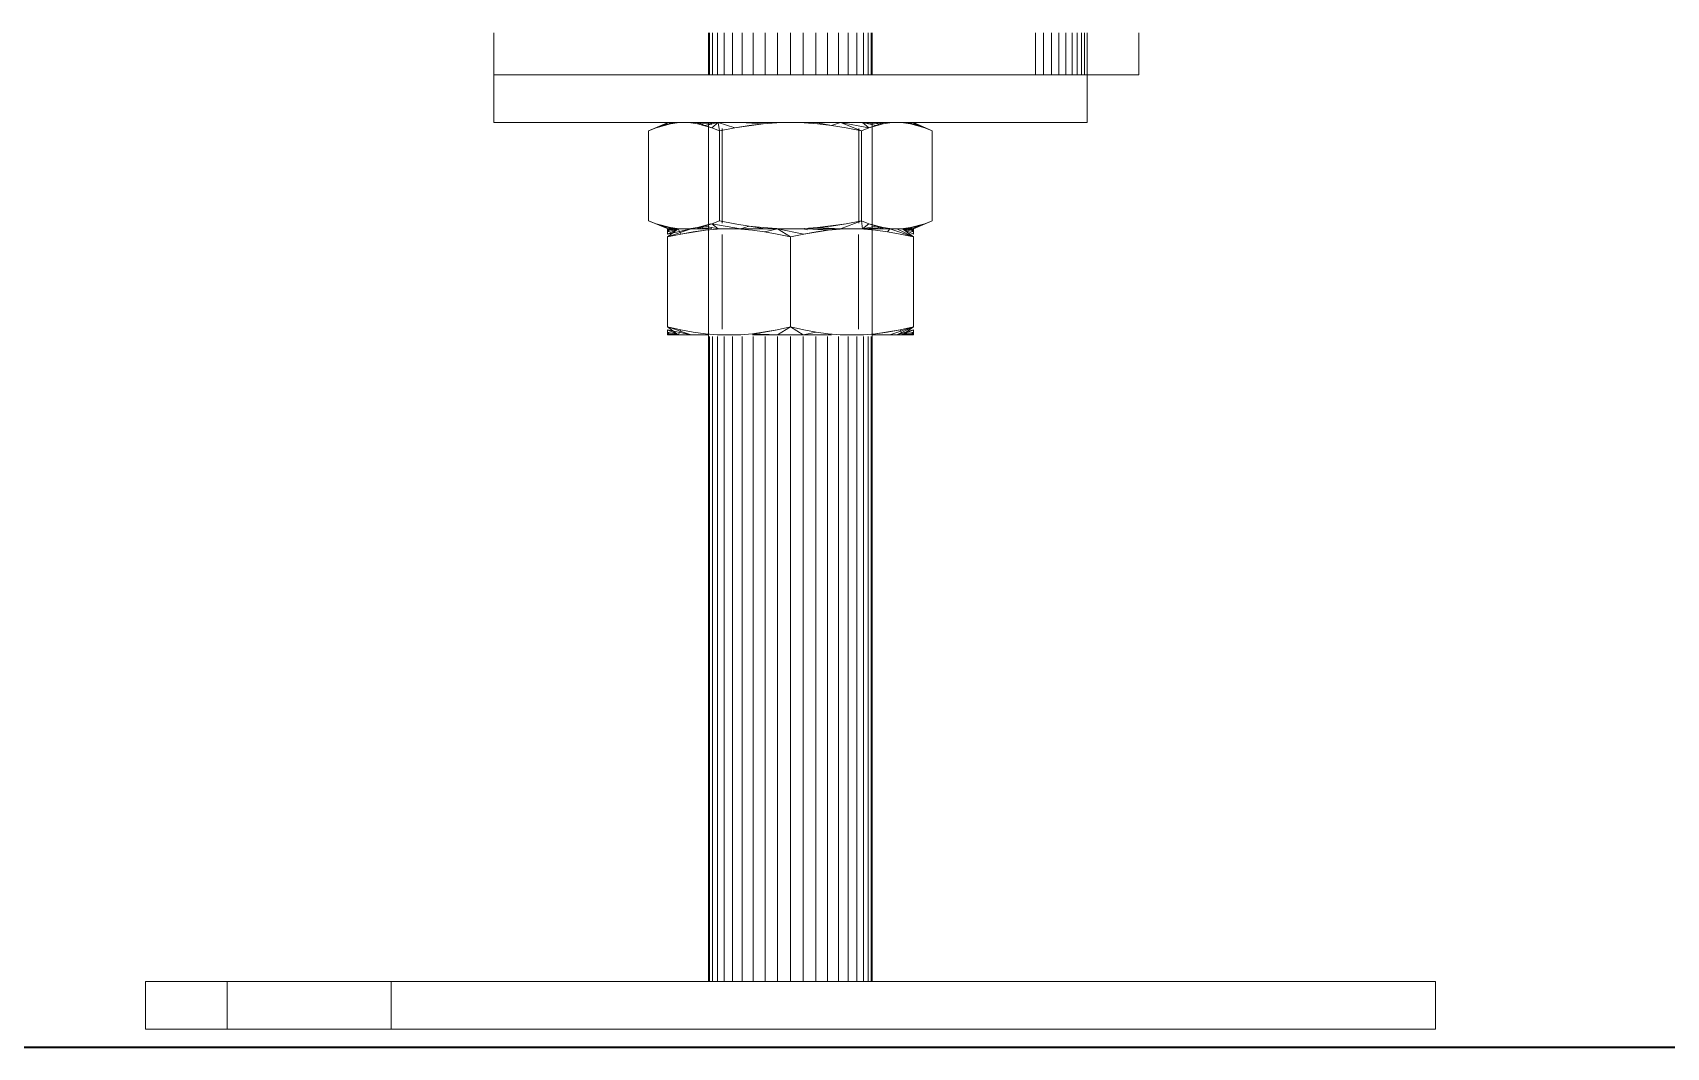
# Model space of a CAD drawing. Header units: centimetres. Extents: x 710 to 12582, y -437 to 1921.
# Drawn here: x 5744.71 to 5757.38, y 94 to 101.87 of the extents above; entities that cross this region are included whole.
import ezdxf

# ---------------------------------------------------------------- set-up
doc = ezdxf.new("R2010")
doc.units = ezdxf.units.CM
doc.layers.add('A-FLOR', color=7, linetype='Continuous', lineweight=9)
doc.layers.add('M-EQPM', color=7, linetype='Continuous', lineweight=9)

# ---------------------------------------------------------------- blocks, each defined once
blk = doc.blocks.new('PQ_RVR_EST-01_ZZ_ZZ_MO_T_A_rvt-1-Sección 4')
at = {"layer": 'A-FLOR', "lineweight": 35}
blk.add_line((6815.081, 94), (3797.22, 94), dxfattribs=at)
blk = doc.blocks.new('EQ-07-007 - EQ-07-007_dwg_Agrupar_744-1591877-Sección 4')
at = {"layer": 'M-EQPM', "color": 253, "true_color": 0x999999}
for p, q in [((5748.288, 101.868), (5748.288, 101.541)), ((5748.288, 101.541), (5748.288, 101.868)), ((5748.288, 101.868), (5748.288, 101.541)), ((5752.488, 101.868), (5752.488, 101.541)), ((5752.488, 101.868), (5752.488, 101.541)), ((5752.488, 101.868), (5752.488, 101.541)), ((5752.551, 101.868), (5752.551, 101.541)), ((5752.551, 101.541), (5752.551, 101.868)), ((5752.551, 101.541), (5752.551, 101.868)), ((5752.612, 101.868), (5752.612, 101.541)), ((5752.612, 101.541), (5752.612, 101.868)), ((5752.612, 101.868), (5752.612, 101.541)), ((5752.67, 101.868), (5752.67, 101.541)), ((5752.67, 101.868), (5752.67, 101.541)), ((5752.67, 101.541), (5752.67, 101.868)), ((5752.723, 101.868), (5752.723, 101.541)), ((5752.723, 101.541), (5752.723, 101.868)), ((5752.723, 101.868), (5752.723, 101.541)), ((5752.771, 101.868), (5752.771, 101.541)), ((5752.771, 101.541), (5752.771, 101.868)), ((5752.771, 101.868), (5752.771, 101.541)), ((5752.812, 101.868), (5752.812, 101.541)), ((5752.812, 101.541), (5752.812, 101.868)), ((5752.812, 101.868), (5752.812, 101.541)), ((5752.845, 101.868), (5752.845, 101.541)), ((5752.845, 101.541), (5752.845, 101.868)), ((5752.845, 101.868), (5752.845, 101.541)), ((5752.869, 101.868), (5752.869, 101.541)), ((5752.869, 101.868), (5752.869, 101.541)), ((5752.869, 101.868), (5752.869, 101.541)), ((5752.888, 101.868), (5752.888, 101.541)), ((5752.888, 101.868), (5752.888, 101.541)), ((5753.288, 101.868), (5753.288, 101.541)), ((5753.288, 101.868), (5753.288, 101.541)), ((5752.888, 101.541), (5748.288, 101.541)), ((5748.288, 101.541), (5748.288, 101.171)), ((5752.888, 101.541), (5748.288, 101.541)), ((5753.288, 101.541), (5752.888, 101.541)), ((5752.888, 101.541), (5752.888, 101.171)), ((5753.288, 101.541), (5752.888, 101.541)), ((5752.888, 101.171), (5752.888, 101.541)), ((5752.888, 101.171), (5748.288, 101.171))]:
    blk.add_line(p, q, dxfattribs=at)
at = {"layer": 'M-EQPM', "color": 253, "true_color": 0x999999, "flags": 128}
for points in [[(5753.288, 101.868), (5753.288, 101.541), (5752.888, 101.541), (5752.888, 101.868)], [(5748.288, 101.171), (5752.888, 101.171), (5748.288, 101.171), (5748.288, 101.541)], [(5748.288, 101.171), (5748.288, 101.541), (5752.888, 101.541), (5752.888, 101.171)]]:
    blk.add_lwpolyline(points, dxfattribs=at)
blk = doc.blocks.new('EQ-07-007 - EQ-07-007_dwg_Agrupar_751-1591879-Sección 4')
at = {"layer": 'M-EQPM', "color": 136, "true_color": 0x007f7f}
for p, q in [((5749.818, 100.347), (5749.636, 100.284)), ((5749.718, 100.347), (5749.636, 100.284)), ((5749.656, 100.347), (5749.636, 100.347)), ((5749.636, 100.347), (5749.656, 100.347)), ((5749.636, 100.347), (5749.636, 100.345)), ((5749.636, 100.347), (5749.636, 100.345)), ((5749.718, 100.347), (5749.636, 100.284)), ((5749.818, 100.347), (5749.636, 100.284)), ((5749.636, 100.284), (5749.818, 100.347)), ((5749.636, 100.284), (5749.818, 100.347)), ((5749.636, 100.337), (5749.636, 100.345)), ((5749.636, 100.337), (5749.636, 100.345)), ((5749.636, 100.307), (5749.636, 100.337)), ((5749.636, 100.325), (5749.636, 100.337)), ((5749.636, 100.307), (5749.636, 100.325)), ((5749.718, 100.347), (5749.656, 100.347)), ((5749.656, 100.347), (5749.718, 100.347)), ((5749.818, 100.347), (5749.718, 100.347)), ((5749.718, 100.347), (5749.818, 100.347)), ((5749.718, 100.347), (5749.818, 100.347)), ((5749.951, 100.347), (5749.818, 100.347)), ((5749.951, 100.347), (5749.818, 100.347)), ((5751.225, 100.347), (5751.359, 100.347)), ((5751.359, 100.347), (5751.225, 100.347)), ((5751.359, 100.347), (5751.541, 100.284)), ((5751.413, 100.347), (5751.359, 100.347)), ((5751.359, 100.347), (5751.458, 100.347)), ((5751.458, 100.347), (5751.413, 100.347)), ((5751.413, 100.347), (5751.541, 100.284)), ((5751.413, 100.347), (5751.541, 100.284)), ((5751.458, 100.347), (5751.52, 100.347)), ((5751.458, 100.347), (5751.541, 100.284)), ((5751.52, 100.347), (5751.458, 100.347)), ((5751.458, 100.347), (5751.541, 100.284)), ((5751.52, 100.347), (5751.541, 100.347)), ((5751.541, 100.347), (5751.52, 100.347)), ((5751.541, 100.347), (5751.541, 100.345)), ((5751.541, 100.347), (5751.541, 100.345)), ((5751.541, 100.337), (5751.541, 100.345)), ((5751.541, 100.337), (5751.541, 100.345)), ((5751.541, 100.307), (5751.541, 100.337)), ((5751.541, 100.325), (5751.541, 100.337)), ((5751.541, 100.307), (5751.541, 100.325)), ((5749.818, 99.524), (5749.636, 99.587)), ((5749.718, 99.524), (5749.636, 99.587)), ((5749.718, 99.524), (5749.636, 99.564)), ((5749.636, 99.564), (5749.636, 99.534)), ((5749.636, 99.546), (5749.636, 99.564)), ((5749.818, 99.524), (5749.636, 99.564)), ((5749.636, 99.534), (5749.636, 99.546)), ((5749.718, 99.524), (5749.738, 99.564)), ((5751.359, 99.524), (5751.541, 99.587)), ((5751.413, 99.524), (5751.541, 99.587)), ((5751.413, 99.524), (5751.541, 99.587)), ((5751.413, 99.524), (5751.541, 99.564)), ((5751.458, 99.524), (5751.438, 99.564)), ((5751.458, 99.524), (5751.541, 99.587)), ((5751.541, 99.564), (5751.541, 99.534)), ((5751.541, 99.546), (5751.541, 99.564)), ((5751.541, 99.546), (5751.541, 99.564)), ((5751.541, 99.534), (5751.541, 99.546)), ((5749.636, 99.526), (5749.636, 99.534)), ((5749.636, 99.526), (5749.636, 99.534)), ((5749.636, 99.524), (5749.636, 99.526)), ((5749.636, 99.524), (5749.636, 99.526)), ((5749.656, 99.524), (5749.636, 99.524)), ((5749.636, 99.524), (5749.656, 99.524)), ((5749.718, 99.524), (5749.656, 99.524)), ((5749.656, 99.524), (5749.718, 99.524)), ((5749.818, 99.524), (5749.718, 99.524)), ((5749.718, 99.524), (5749.818, 99.524)), ((5749.951, 99.524), (5749.818, 99.524)), ((5749.818, 99.524), (5749.951, 99.524)), ((5751.225, 99.524), (5751.359, 99.524)), ((5751.359, 99.524), (5751.225, 99.524)), ((5751.359, 99.524), (5751.458, 99.524)), ((5751.413, 99.524), (5751.359, 99.524)), ((5751.458, 99.524), (5751.413, 99.524)), ((5751.458, 99.524), (5751.52, 99.524)), ((5751.52, 99.524), (5751.458, 99.524)), ((5751.52, 99.524), (5751.541, 99.524)), ((5751.541, 99.524), (5751.52, 99.524)), ((5751.541, 99.526), (5751.541, 99.534)), ((5751.541, 99.526), (5751.541, 99.534)), ((5751.541, 99.524), (5751.541, 99.526)), ((5751.541, 99.524), (5751.541, 99.526))]:
    blk.add_line(p, q, dxfattribs=at)
at = {"layer": 'M-EQPM', "color": 136, "true_color": 0x007f7f, "flags": 128}
for points in [[(5749.636, 100.337), (5749.636, 100.345), (5749.656, 100.347)], [(5749.636, 100.325), (5749.636, 100.337), (5749.718, 100.347), (5749.636, 100.325), (5749.636, 100.307), (5749.718, 100.347), (5749.636, 100.284)], [(5749.951, 100.347), (5749.818, 100.347), (5749.718, 100.347), (5749.656, 100.347), (5749.636, 100.347), (5749.656, 100.347), (5749.718, 100.347), (5749.818, 100.347), (5749.951, 100.347)], [(5749.818, 100.347), (5749.718, 100.347), (5749.636, 100.307)], [(5749.636, 100.284), (5749.718, 100.347), (5749.636, 100.325), (5749.656, 100.347), (5749.636, 100.337), (5749.636, 100.325), (5749.636, 100.307)], [(5749.636, 100.345), (5749.636, 100.337), (5749.656, 100.347), (5749.636, 100.345), (5749.636, 100.347), (5749.636, 100.345)], [(5751.225, 100.347), (5751.359, 100.347), (5751.458, 100.347), (5751.52, 100.347), (5751.541, 100.347), (5751.52, 100.347), (5751.458, 100.347), (5751.413, 100.347), (5751.359, 100.347), (5751.225, 100.347)], [(5751.541, 100.325), (5751.541, 100.337), (5751.458, 100.347), (5751.541, 100.325), (5751.541, 100.307), (5751.458, 100.347), (5751.541, 100.284), (5751.359, 100.347), (5751.458, 100.347)], [(5751.541, 100.337), (5751.541, 100.345), (5751.52, 100.347)], [(5751.541, 100.345), (5751.541, 100.337), (5751.52, 100.347), (5751.541, 100.345), (5751.541, 100.347), (5751.541, 100.345)], [(5749.636, 99.587), (5749.718, 99.524), (5749.738, 99.564)], [(5749.636, 99.546), (5749.636, 99.534), (5749.718, 99.524), (5749.636, 99.546), (5749.636, 99.564), (5749.818, 99.524), (5749.636, 99.587)], [(5749.636, 99.564), (5749.718, 99.524), (5749.636, 99.546), (5749.656, 99.524)], [(5749.636, 99.534), (5749.636, 99.526), (5749.656, 99.524), (5749.636, 99.534), (5749.636, 99.546), (5749.636, 99.564)], [(5749.818, 99.524), (5749.718, 99.524), (5749.738, 99.564)], [(5751.438, 99.564), (5751.458, 99.524), (5751.359, 99.524), (5751.225, 99.524)], [(5751.413, 99.524), (5751.541, 99.587), (5751.359, 99.524)], [(5751.541, 99.564), (5751.413, 99.524), (5751.359, 99.524)], [(5751.438, 99.564), (5751.458, 99.524), (5751.541, 99.587)], [(5751.458, 99.524), (5751.541, 99.564), (5751.541, 99.546), (5751.458, 99.524), (5751.541, 99.534), (5751.541, 99.546)], [(5751.541, 99.564), (5751.458, 99.524), (5751.541, 99.546), (5751.52, 99.524), (5751.541, 99.534), (5751.541, 99.546)], [(5749.636, 99.526), (5749.636, 99.534), (5749.656, 99.524), (5749.636, 99.526), (5749.636, 99.524), (5749.636, 99.526)], [(5749.951, 99.524), (5749.818, 99.524), (5749.718, 99.524), (5749.656, 99.524), (5749.636, 99.524), (5749.656, 99.524), (5749.718, 99.524), (5749.818, 99.524), (5749.951, 99.524)], [(5751.225, 99.524), (5751.359, 99.524), (5751.413, 99.524), (5751.458, 99.524), (5751.52, 99.524), (5751.541, 99.524), (5751.52, 99.524), (5751.458, 99.524), (5751.359, 99.524)], [(5751.541, 99.534), (5751.541, 99.526), (5751.52, 99.524)], [(5751.541, 99.526), (5751.541, 99.534), (5751.52, 99.524), (5751.541, 99.526), (5751.541, 99.524), (5751.541, 99.526)]]:
    blk.add_lwpolyline(points, dxfattribs=at)
for points in [[(5751.541, 100.284), (5751.458, 100.347), (5751.413, 100.347)], [(5751.541, 100.307), (5751.458, 100.347), (5751.541, 100.325), (5751.52, 100.347), (5751.541, 100.337), (5751.541, 100.325)], [(5749.636, 99.564), (5749.818, 99.524), (5749.718, 99.524)]]:
    blk.add_lwpolyline(points, close=True, dxfattribs=at)
blk = doc.blocks.new('EQ-07-007 - EQ-07-007_dwg_Agrupar_746-1591882-Sección 4')
at = {"layer": 'M-EQPM', "color": 253, "true_color": 0x999999}
for p, q in [((5745.588, 94.141), (5745.588, 94.511)), ((5745.588, 94.511), (5755.588, 94.511)), ((5755.588, 94.511), (5745.588, 94.511)), ((5746.231, 94.511), (5746.223, 94.511)), ((5746.231, 94.511), (5746.223, 94.511)), ((5746.223, 94.141), (5746.223, 94.511)), ((5747.493, 94.511), (5747.485, 94.511)), ((5747.493, 94.511), (5747.485, 94.511)), ((5747.493, 94.511), (5747.493, 94.141)), ((5755.588, 94.141), (5755.588, 94.511)), ((5755.588, 94.511), (5755.588, 94.141)), ((5745.588, 94.141), (5755.588, 94.141)), ((5746.231, 94.141), (5746.223, 94.141)), ((5746.231, 94.141), (5746.223, 94.141)), ((5747.485, 94.141), (5747.493, 94.141)), ((5747.493, 94.141), (5747.485, 94.141))]:
    blk.add_line(p, q, dxfattribs=at)
at = {"layer": 'M-EQPM', "color": 253, "true_color": 0x999999, "flags": 128}
for points in [[(5755.588, 94.141), (5755.588, 94.511), (5745.588, 94.511), (5745.588, 94.141)], [(5745.588, 94.511), (5745.588, 94.141), (5755.588, 94.141), (5745.588, 94.141)]]:
    blk.add_lwpolyline(points, dxfattribs=at)
blk = doc.blocks.new('EQ-07-007 - EQ-07-007_dwg_Agrupar_748-1591883-Sección 4')
at = {"layer": 'M-EQPM', "color": 136, "true_color": 0x007f7f}
for p, q in [((5749.718, 100.347), (5749.636, 100.284)), ((5749.656, 100.347), (5749.636, 100.347)), ((5749.636, 100.347), (5749.656, 100.347)), ((5749.636, 100.347), (5749.636, 100.345)), ((5749.636, 100.347), (5749.636, 100.345)), ((5749.718, 100.347), (5749.636, 100.307)), ((5749.818, 100.347), (5749.636, 100.284)), ((5749.818, 100.347), (5749.636, 100.307)), ((5749.636, 100.337), (5749.636, 100.345)), ((5749.636, 100.337), (5749.636, 100.345)), ((5749.636, 100.307), (5749.636, 100.337)), ((5749.636, 100.325), (5749.636, 100.337)), ((5749.636, 100.307), (5749.636, 100.325)), ((5749.636, 100.325), (5749.636, 100.307)), ((5749.636, 100.284), (5749.738, 100.307)), ((5749.718, 100.347), (5749.656, 100.347)), ((5749.656, 100.347), (5749.718, 100.347)), ((5749.818, 100.347), (5749.718, 100.347)), ((5749.718, 100.347), (5749.818, 100.347)), ((5749.718, 100.347), (5749.738, 100.307)), ((5749.738, 100.307), (5749.929, 100.337)), ((5749.951, 100.347), (5749.818, 100.347)), ((5749.818, 100.347), (5749.951, 100.347)), ((5749.835, 100.325), (5749.929, 100.337)), ((5750.02, 100.345), (5749.929, 100.337)), ((5750.02, 100.345), (5749.929, 100.337)), ((5750.112, 100.347), (5750.02, 100.345)), ((5750.059, 100.302), (5750.059, 99.569)), ((5750.112, 100.347), (5750.203, 100.345)), ((5750.295, 100.337), (5750.203, 100.345)), ((5750.295, 100.337), (5750.203, 100.345)), ((5750.483, 100.347), (5750.294, 100.347)), ((5750.294, 100.347), (5750.483, 100.347)), ((5750.388, 100.325), (5750.295, 100.337)), ((5750.388, 100.325), (5750.489, 100.347)), ((5750.486, 100.307), (5750.388, 100.325)), ((5750.588, 100.284), (5750.486, 100.307)), ((5750.489, 100.347), (5750.588, 100.284)), ((5750.489, 100.347), (5750.688, 100.347)), ((5750.489, 100.347), (5750.691, 100.307)), ((5750.489, 100.347), (5750.691, 100.307)), ((5750.588, 100.284), (5750.691, 100.307)), ((5750.721, 100.34), (5750.688, 100.347)), ((5750.691, 100.307), (5750.881, 100.337)), ((5750.691, 100.307), (5750.788, 100.325)), ((5750.882, 100.347), (5750.721, 100.347)), ((5750.721, 100.347), (5750.882, 100.347)), ((5750.816, 100.347), (5750.906, 100.347)), ((5750.816, 100.347), (5750.906, 100.347)), ((5750.973, 100.345), (5750.881, 100.337)), ((5750.973, 100.345), (5750.881, 100.337)), ((5751.064, 100.347), (5750.973, 100.345)), ((5751.064, 100.347), (5751.156, 100.345)), ((5751.117, 100.302), (5751.117, 99.569)), ((5751.247, 100.337), (5751.156, 100.345)), ((5751.247, 100.337), (5751.156, 100.345)), ((5751.225, 100.347), (5751.359, 100.347)), ((5751.359, 100.347), (5751.225, 100.347)), ((5751.341, 100.325), (5751.247, 100.337)), ((5751.359, 100.347), (5751.341, 100.325)), ((5751.359, 100.347), (5751.341, 100.325)), ((5751.438, 100.307), (5751.341, 100.325)), ((5751.359, 100.347), (5751.541, 100.284)), ((5751.413, 100.347), (5751.359, 100.347)), ((5751.359, 100.347), (5751.458, 100.347)), ((5751.458, 100.347), (5751.413, 100.347)), ((5751.413, 100.347), (5751.541, 100.284)), ((5751.413, 100.347), (5751.541, 100.284)), ((5751.541, 100.284), (5751.438, 100.307)), ((5751.541, 100.284), (5751.438, 100.307)), ((5751.458, 100.347), (5751.52, 100.347)), ((5751.458, 100.347), (5751.541, 100.284)), ((5751.52, 100.347), (5751.458, 100.347)), ((5751.458, 100.347), (5751.541, 100.284)), ((5751.52, 100.347), (5751.541, 100.347)), ((5751.541, 100.347), (5751.52, 100.347)), ((5751.541, 100.347), (5751.541, 100.345)), ((5751.541, 100.347), (5751.541, 100.345)), ((5751.541, 100.337), (5751.541, 100.345)), ((5751.541, 100.337), (5751.541, 100.345)), ((5751.541, 100.307), (5751.541, 100.337)), ((5751.541, 100.325), (5751.541, 100.337)), ((5751.541, 100.307), (5751.541, 100.325)), ((5749.636, 99.587), (5749.636, 100.284)), ((5750.588, 99.587), (5750.588, 100.284)), ((5751.541, 99.587), (5751.541, 100.284)), ((5749.818, 99.524), (5749.636, 99.587)), ((5749.718, 99.524), (5749.636, 99.587)), ((5749.718, 99.524), (5749.636, 99.587)), ((5749.636, 99.587), (5749.738, 99.564)), ((5749.636, 99.534), (5749.636, 99.564)), ((5749.636, 99.546), (5749.636, 99.564)), ((5749.636, 99.534), (5749.636, 99.546)), ((5749.718, 99.524), (5749.738, 99.564)), ((5749.835, 99.546), (5749.738, 99.564)), ((5749.929, 99.534), (5749.835, 99.546)), ((5750.486, 99.564), (5750.295, 99.534)), ((5750.388, 99.546), (5750.295, 99.534)), ((5750.388, 99.546), (5750.486, 99.564)), ((5750.588, 99.587), (5750.486, 99.564)), ((5750.489, 99.524), (5750.588, 99.587)), ((5750.688, 99.524), (5750.588, 99.587)), ((5750.588, 99.587), (5750.691, 99.564)), ((5750.788, 99.546), (5750.691, 99.564)), ((5750.788, 99.546), (5750.691, 99.564)), ((5750.881, 99.534), (5750.788, 99.546)), ((5750.881, 99.534), (5750.788, 99.546)), ((5751.438, 99.564), (5751.247, 99.534)), ((5751.341, 99.546), (5751.247, 99.534)), ((5751.359, 99.524), (5751.541, 99.587)), ((5751.413, 99.524), (5751.541, 99.587)), ((5751.413, 99.524), (5751.541, 99.587)), ((5751.413, 99.524), (5751.541, 99.564)), ((5751.541, 99.587), (5751.438, 99.564)), ((5751.458, 99.524), (5751.438, 99.564)), ((5751.458, 99.524), (5751.541, 99.587)), ((5751.541, 99.564), (5751.541, 99.534)), ((5751.541, 99.546), (5751.541, 99.564)), ((5751.541, 99.546), (5751.541, 99.564)), ((5751.541, 99.534), (5751.541, 99.546)), ((5749.636, 99.526), (5749.636, 99.534)), ((5749.636, 99.526), (5749.636, 99.534)), ((5749.636, 99.524), (5749.636, 99.526)), ((5749.636, 99.524), (5749.636, 99.526)), ((5749.656, 99.524), (5749.636, 99.524)), ((5749.636, 99.524), (5749.656, 99.524)), ((5749.718, 99.524), (5749.656, 99.524)), ((5749.656, 99.524), (5749.718, 99.524)), ((5749.818, 99.524), (5749.718, 99.524)), ((5749.718, 99.524), (5749.818, 99.524)), ((5749.718, 99.524), (5749.818, 99.524)), ((5749.951, 99.524), (5749.818, 99.524)), ((5749.818, 99.524), (5749.951, 99.524)), ((5750.02, 99.526), (5749.929, 99.534)), ((5749.929, 99.534), (5750.02, 99.526)), ((5750.112, 99.524), (5750.02, 99.526)), ((5750.112, 99.524), (5750.203, 99.526)), ((5750.295, 99.534), (5750.203, 99.526)), ((5750.203, 99.526), (5750.295, 99.534)), ((5750.294, 99.524), (5750.489, 99.524)), ((5750.295, 99.534), (5750.489, 99.524)), ((5750.424, 99.524), (5750.33, 99.524)), ((5750.424, 99.524), (5750.33, 99.524)), ((5750.522, 99.524), (5750.424, 99.524)), ((5750.522, 99.524), (5750.424, 99.524)), ((5750.688, 99.524), (5750.489, 99.524)), ((5750.489, 99.524), (5750.688, 99.524)), ((5750.522, 99.524), (5750.621, 99.524)), ((5750.621, 99.524), (5750.522, 99.524)), ((5750.621, 99.524), (5750.72, 99.524)), ((5750.72, 99.524), (5750.621, 99.524)), ((5750.688, 99.524), (5750.882, 99.524)), ((5750.72, 99.524), (5750.816, 99.524)), ((5750.816, 99.524), (5750.72, 99.524)), ((5750.816, 99.524), (5750.906, 99.524)), ((5750.906, 99.524), (5750.816, 99.524)), ((5750.973, 99.526), (5750.881, 99.534)), ((5750.881, 99.534), (5750.973, 99.526)), ((5751.064, 99.524), (5750.973, 99.526)), ((5751.064, 99.524), (5751.156, 99.526)), ((5751.247, 99.534), (5751.156, 99.526)), ((5751.156, 99.526), (5751.247, 99.534)), ((5751.225, 99.524), (5751.359, 99.524)), ((5751.359, 99.524), (5751.225, 99.524)), ((5751.359, 99.524), (5751.458, 99.524)), ((5751.413, 99.524), (5751.359, 99.524)), ((5751.458, 99.524), (5751.413, 99.524)), ((5751.458, 99.524), (5751.52, 99.524)), ((5751.52, 99.524), (5751.458, 99.524)), ((5751.52, 99.524), (5751.541, 99.524)), ((5751.541, 99.524), (5751.52, 99.524)), ((5751.541, 99.526), (5751.541, 99.534)), ((5751.541, 99.526), (5751.541, 99.534)), ((5751.541, 99.524), (5751.541, 99.526)), ((5751.541, 99.524), (5751.541, 99.526))]:
    blk.add_line(p, q, dxfattribs=at)
at = {"layer": 'M-EQPM', "color": 136, "true_color": 0x007f7f, "flags": 128}
for points in [[(5749.636, 100.307), (5749.718, 100.347), (5749.636, 100.325), (5749.656, 100.347), (5749.636, 100.337), (5749.636, 100.325)], [(5749.636, 100.337), (5749.636, 100.345), (5749.656, 100.347)], [(5749.951, 100.347), (5749.818, 100.347), (5749.718, 100.347), (5749.656, 100.347), (5749.636, 100.347), (5749.656, 100.347), (5749.718, 100.347), (5749.818, 100.347), (5749.951, 100.347)], [(5749.636, 100.325), (5749.636, 100.337), (5749.718, 100.347), (5749.636, 100.325), (5749.636, 100.307), (5749.818, 100.347), (5749.636, 100.284)], [(5749.835, 100.325), (5749.738, 100.307), (5749.718, 100.347), (5749.636, 100.284), (5749.738, 100.307), (5749.718, 100.347), (5749.818, 100.347)], [(5749.636, 100.345), (5749.636, 100.337), (5749.656, 100.347), (5749.636, 100.345), (5749.636, 100.347), (5749.636, 100.345)], [(5749.738, 100.307), (5749.636, 100.284), (5749.636, 99.587)], [(5750.02, 100.345), (5750.112, 100.347), (5750.203, 100.345)], [(5750.295, 100.337), (5750.388, 100.325), (5750.486, 100.307)], [(5750.486, 100.307), (5750.588, 100.284), (5750.691, 100.307)], [(5750.691, 100.307), (5750.588, 100.284), (5750.489, 100.347), (5750.691, 100.307)], [(5750.721, 100.346), (5750.881, 100.337), (5750.788, 100.325)], [(5750.973, 100.345), (5751.064, 100.347), (5751.156, 100.345)], [(5751.225, 100.347), (5751.359, 100.347), (5751.458, 100.347), (5751.52, 100.347), (5751.541, 100.347), (5751.52, 100.347), (5751.458, 100.347), (5751.413, 100.347), (5751.359, 100.347), (5751.225, 100.347)], [(5751.247, 100.337), (5751.341, 100.325), (5751.438, 100.307)], [(5751.541, 100.325), (5751.541, 100.337), (5751.458, 100.347), (5751.541, 100.325), (5751.541, 100.307), (5751.458, 100.347), (5751.541, 100.284), (5751.359, 100.347), (5751.458, 100.347)], [(5751.541, 100.337), (5751.541, 100.345), (5751.52, 100.347)], [(5751.541, 100.345), (5751.541, 100.337), (5751.52, 100.347), (5751.541, 100.345), (5751.541, 100.347), (5751.541, 100.345)], [(5749.738, 99.564), (5749.636, 99.587), (5749.636, 100.284)], [(5750.691, 99.564), (5750.588, 99.587), (5750.588, 100.284), (5750.588, 99.587), (5750.688, 99.524), (5750.788, 99.546)], [(5751.438, 99.564), (5751.541, 99.587), (5751.541, 100.284), (5751.541, 99.587)], [(5749.636, 99.546), (5749.636, 99.534), (5749.718, 99.524), (5749.636, 99.546), (5749.636, 99.564), (5749.718, 99.524), (5749.636, 99.587), (5749.818, 99.524)], [(5749.636, 99.587), (5749.718, 99.524), (5749.738, 99.564)], [(5749.656, 99.524), (5749.636, 99.546), (5749.718, 99.524), (5749.636, 99.564)], [(5749.636, 99.534), (5749.636, 99.526), (5749.656, 99.524), (5749.636, 99.534), (5749.636, 99.546), (5749.636, 99.564)], [(5749.818, 99.524), (5749.718, 99.524), (5749.738, 99.564)], [(5749.929, 99.534), (5749.835, 99.546), (5749.738, 99.564)], [(5750.489, 99.524), (5750.588, 99.587), (5750.486, 99.564)], [(5751.341, 99.546), (5751.438, 99.564), (5751.458, 99.524), (5751.541, 99.587), (5751.438, 99.564), (5751.458, 99.524), (5751.359, 99.524), (5751.225, 99.524)], [(5751.413, 99.524), (5751.541, 99.587), (5751.359, 99.524)], [(5751.541, 99.564), (5751.413, 99.524), (5751.359, 99.524)], [(5751.458, 99.524), (5751.541, 99.564), (5751.541, 99.546), (5751.458, 99.524), (5751.541, 99.534), (5751.541, 99.546)], [(5751.541, 99.564), (5751.458, 99.524), (5751.541, 99.546), (5751.52, 99.524), (5751.541, 99.534), (5751.541, 99.546)], [(5749.636, 99.526), (5749.636, 99.534), (5749.656, 99.524), (5749.636, 99.526), (5749.636, 99.524), (5749.636, 99.526)], [(5749.951, 99.524), (5749.818, 99.524), (5749.718, 99.524), (5749.656, 99.524), (5749.636, 99.524), (5749.656, 99.524), (5749.718, 99.524), (5749.818, 99.524), (5749.951, 99.524)], [(5750.203, 99.526), (5750.112, 99.524), (5750.02, 99.526)], [(5750.882, 99.524), (5750.688, 99.524), (5750.489, 99.524), (5750.294, 99.524)], [(5751.156, 99.526), (5751.064, 99.524), (5750.973, 99.526)], [(5751.225, 99.524), (5751.359, 99.524), (5751.413, 99.524), (5751.458, 99.524), (5751.52, 99.524), (5751.541, 99.524), (5751.52, 99.524), (5751.458, 99.524), (5751.359, 99.524)], [(5751.541, 99.534), (5751.541, 99.526), (5751.52, 99.524)], [(5751.541, 99.526), (5751.541, 99.534), (5751.52, 99.524), (5751.541, 99.526), (5751.541, 99.524), (5751.541, 99.526)]]:
    blk.add_lwpolyline(points, dxfattribs=at)
for points in [[(5749.636, 100.307), (5749.818, 100.347), (5749.718, 100.347)], [(5751.541, 100.284), (5751.458, 100.347), (5751.413, 100.347)], [(5751.541, 100.307), (5751.458, 100.347), (5751.541, 100.325), (5751.52, 100.347), (5751.541, 100.337), (5751.541, 100.325)]]:
    blk.add_lwpolyline(points, close=True, dxfattribs=at)
blk = doc.blocks.new('EQ-07-007 - EQ-07-007_dwg_Agrupar_747-1591886-Sección 4')
at = {"layer": 'M-EQPM', "color": 136, "true_color": 0x007f7f}
for p, q in [((5751.192, 108.237), (5751.192, 102.238)), ((5751.192, 108.237), (5751.192, 102.238)), ((5751.192, 108.237), (5751.192, 102.238)), ((5751.215, 108.237), (5751.215, 102.238)), ((5751.215, 102.238), (5751.215, 108.237)), ((5751.215, 102.238), (5751.215, 108.237)), ((5751.223, 108.237), (5751.223, 102.238)), ((5751.223, 108.237), (5751.223, 102.238)), ((5751.223, 108.237), (5751.223, 102.238)), ((5750.876, 107.411), (5750.876, 102.238)), ((5750.876, 107.411), (5750.876, 102.238)), ((5750.876, 102.238), (5750.876, 107.411)), ((5750.961, 107.422), (5750.961, 102.238)), ((5750.961, 102.238), (5750.961, 107.422)), ((5750.961, 107.422), (5750.961, 102.238)), ((5751.037, 107.436), (5751.037, 102.238)), ((5751.037, 107.436), (5751.037, 102.238)), ((5751.037, 102.238), (5751.037, 107.436)), ((5751.102, 107.45), (5751.102, 102.238)), ((5751.102, 102.238), (5751.102, 107.45)), ((5751.102, 107.45), (5751.102, 102.238)), ((5751.154, 107.461), (5751.154, 102.238)), ((5751.154, 102.238), (5751.154, 107.461)), ((5751.154, 107.461), (5751.154, 102.238)), ((5749.953, 101.868), (5749.953, 101.541)), ((5749.953, 101.868), (5749.953, 101.541)), ((5749.953, 101.541), (5749.953, 101.868)), ((5749.961, 101.868), (5749.961, 101.541)), ((5749.961, 101.541), (5749.961, 101.868)), ((5749.961, 101.868), (5749.961, 101.541)), ((5749.984, 101.868), (5749.984, 101.541)), ((5749.984, 101.541), (5749.984, 101.868)), ((5749.984, 101.868), (5749.984, 101.541)), ((5750.022, 101.868), (5750.022, 101.541)), ((5750.022, 101.541), (5750.022, 101.868)), ((5750.022, 101.868), (5750.022, 101.541)), ((5750.074, 101.868), (5750.074, 101.541)), ((5750.074, 101.541), (5750.074, 101.868)), ((5750.074, 101.868), (5750.074, 101.541)), ((5750.139, 101.868), (5750.139, 101.541)), ((5750.139, 101.868), (5750.139, 101.541)), ((5750.139, 101.541), (5750.139, 101.868)), ((5750.215, 101.868), (5750.215, 101.541)), ((5750.215, 101.541), (5750.215, 101.868)), ((5750.215, 101.868), (5750.215, 101.541)), ((5750.3, 101.868), (5750.3, 101.541)), ((5750.3, 101.541), (5750.3, 101.868)), ((5750.3, 101.868), (5750.3, 101.541)), ((5750.392, 101.868), (5750.392, 101.541)), ((5750.392, 101.868), (5750.392, 101.541)), ((5750.392, 101.541), (5750.392, 101.868)), ((5750.489, 101.868), (5750.489, 101.541)), ((5750.489, 101.541), (5750.489, 101.868)), ((5750.489, 101.868), (5750.489, 101.541)), ((5750.588, 101.868), (5750.588, 101.541)), ((5750.588, 101.868), (5750.588, 101.541)), ((5750.588, 101.541), (5750.588, 101.868)), ((5750.687, 101.868), (5750.687, 101.541)), ((5750.687, 101.541), (5750.687, 101.868)), ((5750.687, 101.868), (5750.687, 101.541)), ((5750.784, 101.868), (5750.784, 101.541)), ((5750.784, 101.541), (5750.784, 101.868)), ((5750.784, 101.868), (5750.784, 101.541)), ((5750.876, 101.868), (5750.876, 101.541)), ((5750.876, 101.868), (5750.876, 101.541)), ((5750.876, 101.541), (5750.876, 101.868)), ((5750.961, 101.868), (5750.961, 101.541)), ((5750.961, 101.541), (5750.961, 101.868)), ((5750.961, 101.868), (5750.961, 101.541)), ((5751.037, 101.868), (5751.037, 101.541)), ((5751.037, 101.868), (5751.037, 101.541)), ((5751.037, 101.541), (5751.037, 101.868)), ((5751.102, 101.868), (5751.102, 101.541)), ((5751.102, 101.541), (5751.102, 101.868)), ((5751.102, 101.868), (5751.102, 101.541)), ((5751.154, 101.868), (5751.154, 101.541)), ((5751.154, 101.541), (5751.154, 101.868)), ((5751.154, 101.868), (5751.154, 101.541)), ((5751.192, 101.868), (5751.192, 101.541)), ((5751.192, 101.868), (5751.192, 101.541)), ((5751.192, 101.868), (5751.192, 101.541)), ((5751.215, 101.868), (5751.215, 101.541)), ((5751.215, 101.541), (5751.215, 101.868)), ((5751.215, 101.541), (5751.215, 101.868)), ((5751.223, 101.868), (5751.223, 101.541)), ((5751.223, 101.868), (5751.223, 101.541)), ((5751.223, 101.868), (5751.223, 101.541)), ((5749.953, 101.171), (5749.953, 94.511)), ((5751.223, 101.171), (5751.223, 94.511)), ((5749.953, 99.512), (5749.953, 94.511)), ((5749.953, 94.511), (5749.953, 99.512)), ((5749.961, 99.512), (5749.961, 94.511)), ((5749.961, 94.511), (5749.961, 99.512)), ((5749.961, 99.512), (5749.961, 94.511)), ((5749.984, 99.512), (5749.984, 94.511)), ((5749.984, 94.511), (5749.984, 99.512)), ((5749.984, 99.512), (5749.984, 94.511)), ((5750.022, 99.512), (5750.022, 94.511)), ((5750.022, 94.511), (5750.022, 99.512)), ((5750.022, 99.512), (5750.022, 94.511)), ((5750.074, 99.512), (5750.074, 94.511)), ((5750.074, 94.511), (5750.074, 99.512)), ((5750.074, 99.512), (5750.074, 94.511)), ((5750.139, 99.512), (5750.139, 94.511)), ((5750.139, 99.512), (5750.139, 94.511)), ((5750.139, 94.511), (5750.139, 99.512)), ((5750.215, 99.512), (5750.215, 94.511)), ((5750.215, 94.511), (5750.215, 99.512)), ((5750.215, 99.512), (5750.215, 94.511)), ((5750.3, 99.512), (5750.3, 94.511)), ((5750.3, 94.511), (5750.3, 99.512)), ((5750.3, 99.512), (5750.3, 94.511)), ((5750.392, 99.512), (5750.392, 94.511)), ((5750.392, 99.512), (5750.392, 94.511)), ((5750.392, 94.511), (5750.392, 99.512)), ((5750.489, 99.512), (5750.489, 94.511)), ((5750.489, 94.511), (5750.489, 99.512)), ((5750.489, 99.512), (5750.489, 94.511)), ((5750.588, 99.512), (5750.588, 94.511)), ((5750.588, 99.512), (5750.588, 94.511)), ((5750.588, 94.511), (5750.588, 99.512)), ((5750.687, 99.512), (5750.687, 94.511)), ((5750.687, 94.511), (5750.687, 99.512)), ((5750.687, 99.512), (5750.687, 94.511)), ((5750.784, 99.512), (5750.784, 94.511)), ((5750.784, 94.511), (5750.784, 99.512)), ((5750.784, 99.512), (5750.784, 94.511)), ((5750.876, 99.512), (5750.876, 94.511)), ((5750.876, 99.512), (5750.876, 94.511)), ((5750.876, 94.511), (5750.876, 99.512)), ((5750.961, 99.512), (5750.961, 94.511)), ((5750.961, 94.511), (5750.961, 99.512)), ((5750.961, 99.512), (5750.961, 94.511)), ((5751.037, 99.512), (5751.037, 94.511)), ((5751.037, 99.512), (5751.037, 94.511)), ((5751.037, 94.511), (5751.037, 99.512)), ((5751.102, 99.512), (5751.102, 94.511)), ((5751.102, 94.511), (5751.102, 99.512)), ((5751.102, 99.512), (5751.102, 94.511)), ((5751.154, 99.512), (5751.154, 94.511)), ((5751.154, 94.511), (5751.154, 99.512)), ((5751.154, 99.512), (5751.154, 94.511)), ((5751.192, 99.512), (5751.192, 94.511)), ((5751.192, 99.512), (5751.192, 94.511)), ((5751.192, 99.512), (5751.192, 94.511)), ((5751.215, 99.512), (5751.215, 94.511)), ((5751.215, 94.511), (5751.215, 99.512)), ((5751.215, 94.511), (5751.215, 99.512)), ((5751.223, 99.512), (5751.223, 94.511)), ((5751.223, 99.512), (5751.223, 94.511))]:
    blk.add_line(p, q, dxfattribs=at)
blk = doc.blocks.new('EQ-07-007 - EQ-07-007_dwg_Agrupar_752-1591887-Sección 4')
at = {"layer": 'M-EQPM', "color": 136, "true_color": 0x007f7f}
for p, q in [((5749.641, 101.171), (5749.488, 101.108)), ((5749.488, 101.108), (5749.547, 101.131)), ((5749.488, 101.108), (5749.547, 101.131)), ((5749.641, 101.171), (5749.547, 101.131)), ((5749.641, 101.171), (5749.547, 101.131)), ((5749.547, 101.131), (5749.658, 101.161)), ((5749.547, 101.131), (5749.604, 101.148)), ((5749.604, 101.148), (5749.547, 101.131)), ((5749.604, 101.148), (5749.658, 101.161)), ((5749.658, 101.161), (5749.71, 101.168)), ((5749.658, 101.161), (5749.71, 101.168)), ((5749.658, 101.161), (5749.71, 101.168)), ((5749.869, 101.161), (5749.816, 101.168)), ((5749.869, 101.161), (5749.816, 101.168)), ((5749.869, 101.161), (5749.816, 101.168)), ((5749.923, 101.148), (5749.869, 101.161)), ((5749.979, 101.131), (5749.869, 101.161)), ((5749.979, 101.131), (5749.923, 101.148)), ((5751.197, 101.131), (5751.307, 101.161)), ((5751.197, 101.131), (5751.253, 101.148)), ((5751.253, 101.148), (5751.197, 101.131)), ((5751.253, 101.148), (5751.197, 101.131)), ((5751.253, 101.148), (5751.307, 101.161)), ((5751.307, 101.161), (5751.36, 101.168)), ((5751.307, 101.161), (5751.36, 101.168)), ((5751.307, 101.161), (5751.36, 101.168)), ((5751.519, 101.161), (5751.466, 101.168)), ((5751.519, 101.161), (5751.466, 101.168)), ((5751.519, 101.161), (5751.466, 101.168)), ((5751.629, 101.131), (5751.519, 101.161)), ((5751.573, 101.148), (5751.519, 101.161)), ((5751.535, 101.171), (5751.688, 101.108)), ((5751.688, 101.108), (5751.535, 101.171)), ((5751.541, 101.171), (5751.629, 101.131)), ((5751.541, 101.171), (5751.688, 101.108)), ((5751.629, 101.131), (5751.573, 101.148)), ((5751.688, 101.108), (5751.629, 101.131)), ((5751.629, 101.131), (5751.688, 101.108)), ((5749.641, 100.347), (5749.488, 100.41)), ((5749.641, 100.347), (5749.488, 100.41)), ((5749.488, 100.41), (5749.547, 100.387)), ((5749.488, 100.41), (5749.547, 100.387)), ((5749.488, 100.41), (5749.547, 100.387)), ((5749.604, 100.369), (5749.547, 100.387)), ((5749.658, 100.357), (5749.547, 100.387)), ((5749.658, 100.357), (5749.604, 100.369)), ((5749.682, 100.347), (5749.641, 100.347)), ((5749.641, 100.347), (5749.682, 100.347)), ((5749.71, 100.35), (5749.658, 100.357)), ((5749.71, 100.35), (5749.658, 100.357)), ((5749.763, 100.347), (5749.682, 100.347)), ((5749.682, 100.347), (5749.763, 100.347)), ((5749.763, 100.347), (5749.71, 100.35)), ((5749.763, 100.347), (5749.71, 100.35)), ((5749.763, 100.347), (5749.816, 100.35)), ((5749.763, 100.347), (5749.816, 100.35)), ((5749.88, 100.347), (5749.763, 100.347)), ((5749.763, 100.347), (5749.88, 100.347)), ((5749.816, 100.35), (5749.869, 100.357)), ((5749.816, 100.35), (5749.869, 100.357)), ((5749.971, 100.385), (5749.869, 100.357)), ((5749.869, 100.357), (5749.923, 100.369)), ((5749.923, 100.369), (5749.972, 100.385)), ((5751.156, 100.347), (5751.296, 100.347)), ((5751.296, 100.347), (5751.156, 100.347)), ((5751.253, 100.369), (5751.197, 100.387)), ((5751.307, 100.357), (5751.197, 100.387)), ((5751.253, 100.369), (5751.197, 100.387)), ((5751.307, 100.357), (5751.253, 100.369)), ((5751.296, 100.347), (5751.413, 100.347)), ((5751.413, 100.347), (5751.296, 100.347)), ((5751.36, 100.35), (5751.307, 100.357)), ((5751.36, 100.35), (5751.307, 100.357)), ((5751.413, 100.347), (5751.36, 100.35)), ((5751.413, 100.347), (5751.36, 100.35)), ((5751.413, 100.347), (5751.466, 100.35)), ((5751.413, 100.347), (5751.466, 100.35)), ((5751.413, 100.347), (5751.494, 100.347)), ((5751.494, 100.347), (5751.413, 100.347)), ((5751.466, 100.35), (5751.519, 100.357)), ((5751.466, 100.35), (5751.519, 100.357)), ((5751.494, 100.347), (5751.535, 100.347)), ((5751.535, 100.347), (5751.494, 100.347)), ((5751.629, 100.387), (5751.519, 100.357)), ((5751.519, 100.357), (5751.573, 100.369)), ((5751.535, 100.347), (5751.688, 100.41)), ((5751.535, 100.347), (5751.541, 100.347)), ((5751.541, 100.347), (5751.535, 100.347)), ((5751.541, 100.347), (5751.688, 100.41)), ((5751.541, 100.347), (5751.629, 100.387)), ((5751.573, 100.369), (5751.629, 100.387)), ((5751.688, 100.41), (5751.629, 100.387)), ((5751.688, 100.41), (5751.629, 100.387)), ((5751.629, 100.387), (5751.688, 100.41))]:
    blk.add_line(p, q, dxfattribs=at)
at = {"layer": 'M-EQPM', "color": 136, "true_color": 0x007f7f, "flags": 128}
for points in [[(5749.488, 101.108), (5749.547, 101.131), (5749.641, 101.171), (5749.604, 101.148), (5749.682, 101.171), (5749.658, 101.161), (5749.604, 101.148)], [(5749.641, 101.171), (5749.488, 101.108), (5749.547, 101.131), (5749.641, 101.171)], [(5749.641, 101.171), (5749.547, 101.131), (5749.488, 101.108)], [(5749.604, 101.148), (5749.658, 101.161), (5749.641, 101.171), (5749.604, 101.148), (5749.547, 101.131), (5749.641, 101.171)], [(5749.71, 101.168), (5749.658, 101.161), (5749.682, 101.171)], [(5749.816, 101.168), (5749.869, 101.161), (5749.88, 101.171)], [(5749.88, 101.171), (5749.869, 101.161), (5749.923, 101.148), (5749.979, 101.131)], [(5749.979, 101.167), (5749.869, 101.161), (5749.923, 101.148)], [(5749.88, 101.171), (5749.923, 101.148), (5749.979, 101.16)], [(5749.979, 101.16), (5749.923, 101.148), (5749.979, 101.131)], [(5751.253, 101.148), (5751.307, 101.161), (5751.154, 101.17)], [(5751.36, 101.168), (5751.307, 101.161), (5751.296, 101.171)], [(5751.466, 101.168), (5751.519, 101.161), (5751.494, 101.171)], [(5751.629, 101.131), (5751.573, 101.148), (5751.519, 101.161), (5751.494, 101.171), (5751.573, 101.148), (5751.535, 101.171), (5751.629, 101.131), (5751.688, 101.108)], [(5751.573, 101.148), (5751.519, 101.161), (5751.535, 101.171), (5751.573, 101.148), (5751.629, 101.131), (5751.535, 101.171)], [(5751.541, 101.171), (5751.688, 101.108), (5751.629, 101.131), (5751.541, 101.171)], [(5751.541, 101.171), (5751.688, 101.108), (5751.629, 101.131)], [(5749.604, 100.369), (5749.658, 100.357), (5749.641, 100.347), (5749.604, 100.369), (5749.547, 100.387), (5749.641, 100.347), (5749.488, 100.41), (5749.641, 100.347), (5749.547, 100.387), (5749.488, 100.41)], [(5749.641, 100.347), (5749.604, 100.369), (5749.682, 100.347), (5749.658, 100.357), (5749.604, 100.369), (5749.547, 100.387)], [(5749.88, 100.347), (5749.763, 100.347), (5749.682, 100.347), (5749.641, 100.347)], [(5749.641, 100.347), (5749.682, 100.347), (5749.763, 100.347), (5749.88, 100.347)], [(5749.658, 100.357), (5749.71, 100.35), (5749.682, 100.347)], [(5749.71, 100.35), (5749.658, 100.357), (5749.682, 100.347), (5749.71, 100.35), (5749.763, 100.347), (5749.816, 100.35)], [(5749.816, 100.35), (5749.869, 100.357), (5749.88, 100.347), (5749.816, 100.35), (5749.763, 100.347), (5749.71, 100.35)], [(5749.869, 100.357), (5749.816, 100.35), (5749.88, 100.347), (5749.869, 100.357), (5749.923, 100.369), (5749.972, 100.385)], [(5749.979, 100.35), (5749.869, 100.357), (5749.923, 100.369)], [(5749.88, 100.347), (5749.923, 100.369), (5749.979, 100.358)], [(5749.972, 100.385), (5749.923, 100.369), (5749.979, 100.358)], [(5751.253, 100.369), (5751.307, 100.357), (5751.156, 100.348)], [(5751.156, 100.347), (5751.296, 100.347), (5751.413, 100.347), (5751.494, 100.347), (5751.535, 100.347), (5751.541, 100.347), (5751.535, 100.347), (5751.494, 100.347), (5751.413, 100.347), (5751.296, 100.347), (5751.156, 100.347)], [(5751.253, 100.369), (5751.296, 100.347), (5751.307, 100.357), (5751.253, 100.369), (5751.197, 100.387)], [(5751.307, 100.357), (5751.36, 100.35), (5751.296, 100.347)], [(5751.36, 100.35), (5751.307, 100.357), (5751.296, 100.347), (5751.36, 100.35), (5751.413, 100.347), (5751.466, 100.35)], [(5751.466, 100.35), (5751.519, 100.357), (5751.494, 100.347), (5751.466, 100.35), (5751.413, 100.347), (5751.36, 100.35)], [(5751.519, 100.357), (5751.466, 100.35), (5751.494, 100.347)], [(5751.688, 100.41), (5751.629, 100.387), (5751.535, 100.347), (5751.541, 100.347), (5751.688, 100.41), (5751.629, 100.387), (5751.541, 100.347), (5751.688, 100.41), (5751.535, 100.347), (5751.573, 100.369), (5751.494, 100.347), (5751.519, 100.357), (5751.573, 100.369), (5751.629, 100.387)], [(5751.535, 100.347), (5751.629, 100.387), (5751.573, 100.369), (5751.535, 100.347), (5751.519, 100.357), (5751.573, 100.369)]]:
    blk.add_lwpolyline(points, dxfattribs=at)
blk.add_lwpolyline([(5751.253, 101.148), (5751.296, 101.171), (5751.307, 101.161)], close=True, dxfattribs=at)
blk = doc.blocks.new('EQ-07-007 - EQ-07-007_dwg_Agrupar_749-1591889-Sección 4')
at = {"layer": 'M-EQPM', "color": 136, "true_color": 0x007f7f}
for p, q in [((5749.641, 101.171), (5749.488, 101.108)), ((5749.488, 101.108), (5749.547, 101.131)), ((5749.488, 101.108), (5749.547, 101.131)), ((5749.488, 100.41), (5749.488, 101.108)), ((5749.641, 101.171), (5749.547, 101.131)), ((5749.641, 101.171), (5749.547, 101.131)), ((5749.547, 101.131), (5749.658, 101.161)), ((5749.547, 101.131), (5749.604, 101.148)), ((5749.604, 101.148), (5749.547, 101.131)), ((5749.604, 101.148), (5749.658, 101.161)), ((5749.658, 101.161), (5749.71, 101.168)), ((5749.658, 101.161), (5749.71, 101.168)), ((5749.658, 101.161), (5749.71, 101.168)), ((5749.869, 101.161), (5749.816, 101.168)), ((5749.869, 101.161), (5749.816, 101.168)), ((5749.869, 101.161), (5749.816, 101.168)), ((5749.979, 101.131), (5749.869, 101.161)), ((5749.923, 101.148), (5749.869, 101.161)), ((5749.979, 101.131), (5749.923, 101.148)), ((5750.038, 101.108), (5749.979, 101.131)), ((5750.028, 101.171), (5750.038, 101.108)), ((5750.028, 101.171), (5750.157, 101.131)), ((5750.028, 101.171), (5750.157, 101.131)), ((5750.028, 101.171), (5750.157, 101.131)), ((5750.038, 101.108), (5750.157, 101.131)), ((5750.038, 100.41), (5750.038, 101.108)), ((5750.059, 101.125), (5750.059, 100.392)), ((5750.157, 101.131), (5750.377, 101.161)), ((5750.157, 101.131), (5750.269, 101.148)), ((5750.483, 101.168), (5750.377, 101.161)), ((5750.483, 101.168), (5750.377, 101.161)), ((5750.799, 101.161), (5750.694, 101.168)), ((5750.799, 101.161), (5750.694, 101.168)), ((5750.786, 101.171), (5750.907, 101.148)), ((5750.907, 101.148), (5750.799, 101.161)), ((5750.907, 101.148), (5750.976, 101.171)), ((5751.02, 101.131), (5750.907, 101.148)), ((5750.976, 101.171), (5751.138, 101.108)), ((5750.976, 101.171), (5751.197, 101.131)), ((5751.138, 101.108), (5750.976, 101.171)), ((5751.138, 101.108), (5751.02, 101.131)), ((5751.118, 101.125), (5751.118, 100.392)), ((5751.197, 101.131), (5751.138, 101.108)), ((5751.138, 100.41), (5751.138, 101.108)), ((5751.148, 101.171), (5751.197, 101.131)), ((5751.197, 101.131), (5751.307, 101.161)), ((5751.197, 101.131), (5751.253, 101.148)), ((5751.253, 101.148), (5751.307, 101.161)), ((5751.307, 101.161), (5751.36, 101.168)), ((5751.307, 101.161), (5751.36, 101.168)), ((5751.307, 101.161), (5751.36, 101.168)), ((5751.519, 101.161), (5751.466, 101.168)), ((5751.519, 101.161), (5751.466, 101.168)), ((5751.519, 101.161), (5751.466, 101.168)), ((5751.629, 101.131), (5751.519, 101.161)), ((5751.573, 101.148), (5751.519, 101.161)), ((5751.535, 101.171), (5751.688, 101.108)), ((5751.535, 101.171), (5751.541, 101.171)), ((5751.541, 101.171), (5751.629, 101.131)), ((5751.541, 101.171), (5751.688, 101.108)), ((5751.629, 101.131), (5751.573, 101.148)), ((5751.688, 101.108), (5751.629, 101.131)), ((5751.629, 101.131), (5751.688, 101.108)), ((5751.688, 100.41), (5751.688, 101.108)), ((5749.641, 100.347), (5749.488, 100.41)), ((5749.641, 100.347), (5749.488, 100.41)), ((5749.488, 100.41), (5749.547, 100.387)), ((5749.488, 100.41), (5749.547, 100.387)), ((5749.604, 100.369), (5749.547, 100.387)), ((5749.658, 100.357), (5749.547, 100.387)), ((5749.658, 100.357), (5749.604, 100.369)), ((5749.682, 100.347), (5749.641, 100.347)), ((5749.641, 100.347), (5749.682, 100.347)), ((5749.71, 100.35), (5749.658, 100.357)), ((5749.71, 100.35), (5749.658, 100.357)), ((5749.763, 100.347), (5749.682, 100.347)), ((5749.682, 100.347), (5749.763, 100.347)), ((5749.763, 100.347), (5749.71, 100.35)), ((5749.763, 100.347), (5749.71, 100.35)), ((5749.763, 100.347), (5749.816, 100.35)), ((5749.763, 100.347), (5749.816, 100.35)), ((5749.88, 100.347), (5749.763, 100.347)), ((5749.763, 100.347), (5749.88, 100.347)), ((5749.816, 100.35), (5749.869, 100.357)), ((5749.816, 100.35), (5749.869, 100.357)), ((5749.979, 100.387), (5749.869, 100.357)), ((5749.869, 100.357), (5749.923, 100.369)), ((5749.923, 100.369), (5749.972, 100.385)), ((5749.979, 100.387), (5750.038, 100.41)), ((5750.028, 100.347), (5749.979, 100.387)), ((5750.201, 100.347), (5749.979, 100.387)), ((5750.201, 100.347), (5750.028, 100.347)), ((5750.038, 100.41), (5750.157, 100.387)), ((5750.269, 100.369), (5750.157, 100.387)), ((5750.269, 100.369), (5750.157, 100.387)), ((5750.39, 100.347), (5750.203, 100.347)), ((5750.39, 100.347), (5750.203, 100.347)), ((5750.377, 100.357), (5750.269, 100.369)), ((5750.377, 100.357), (5750.269, 100.369)), ((5750.392, 100.347), (5750.3, 100.347)), ((5750.392, 100.347), (5750.3, 100.347)), ((5750.483, 100.35), (5750.377, 100.357)), ((5750.377, 100.357), (5750.483, 100.35)), ((5750.588, 100.347), (5750.483, 100.35)), ((5750.588, 100.347), (5750.694, 100.35)), ((5750.799, 100.357), (5750.694, 100.35)), ((5750.694, 100.35), (5750.799, 100.357)), ((5750.784, 100.347), (5750.877, 100.347)), ((5750.877, 100.347), (5750.784, 100.347)), ((5750.786, 100.347), (5750.973, 100.347)), ((5750.973, 100.347), (5750.786, 100.347)), ((5751.02, 100.387), (5750.799, 100.357)), ((5750.907, 100.369), (5750.799, 100.357)), ((5750.799, 100.357), (5750.973, 100.347)), ((5750.907, 100.369), (5751.02, 100.387)), ((5750.976, 100.347), (5751.138, 100.41)), ((5750.976, 100.347), (5751.138, 100.41)), ((5750.976, 100.347), (5751.148, 100.347)), ((5751.138, 100.41), (5751.02, 100.387)), ((5751.138, 100.41), (5751.02, 100.387)), ((5751.148, 100.347), (5751.138, 100.41)), ((5751.138, 100.41), (5751.197, 100.387)), ((5751.156, 100.347), (5751.296, 100.347)), ((5751.296, 100.347), (5751.156, 100.347)), ((5751.197, 100.387), (5751.307, 100.357)), ((5751.253, 100.369), (5751.197, 100.387)), ((5751.253, 100.369), (5751.197, 100.387)), ((5751.253, 100.369), (5751.197, 100.387)), ((5751.307, 100.357), (5751.253, 100.369)), ((5751.296, 100.347), (5751.413, 100.347)), ((5751.413, 100.347), (5751.296, 100.347)), ((5751.36, 100.35), (5751.307, 100.357)), ((5751.36, 100.35), (5751.307, 100.357)), ((5751.413, 100.347), (5751.36, 100.35)), ((5751.413, 100.347), (5751.36, 100.35)), ((5751.413, 100.347), (5751.466, 100.35)), ((5751.413, 100.347), (5751.466, 100.35)), ((5751.413, 100.347), (5751.494, 100.347)), ((5751.494, 100.347), (5751.413, 100.347)), ((5751.466, 100.35), (5751.519, 100.357)), ((5751.466, 100.35), (5751.519, 100.357)), ((5751.494, 100.347), (5751.535, 100.347)), ((5751.535, 100.347), (5751.494, 100.347)), ((5751.629, 100.387), (5751.519, 100.357)), ((5751.519, 100.357), (5751.573, 100.369)), ((5751.535, 100.347), (5751.688, 100.41)), ((5751.535, 100.347), (5751.541, 100.347)), ((5751.541, 100.347), (5751.535, 100.347)), ((5751.541, 100.347), (5751.688, 100.41)), ((5751.541, 100.347), (5751.629, 100.387)), ((5751.573, 100.369), (5751.629, 100.387)), ((5751.688, 100.41), (5751.629, 100.387)), ((5751.688, 100.41), (5751.629, 100.387))]:
    blk.add_line(p, q, dxfattribs=at)
at = {"layer": 'M-EQPM', "color": 136, "true_color": 0x007f7f, "flags": 128}
for points in [[(5749.488, 101.108), (5749.547, 101.131), (5749.641, 101.171), (5749.604, 101.148), (5749.682, 101.171), (5749.658, 101.161), (5749.604, 101.148)], [(5749.641, 101.171), (5749.488, 101.108), (5749.547, 101.131), (5749.641, 101.171)], [(5749.641, 101.171), (5749.547, 101.131), (5749.488, 101.108), (5749.488, 100.41), (5749.547, 100.387)], [(5749.604, 100.369), (5749.658, 100.357), (5749.641, 100.347), (5749.604, 100.369), (5749.547, 100.387), (5749.641, 100.347), (5749.488, 100.41), (5749.641, 100.347), (5749.547, 100.387), (5749.488, 100.41), (5749.488, 101.108)], [(5749.604, 101.148), (5749.658, 101.161), (5749.641, 101.171), (5749.604, 101.148), (5749.547, 101.131), (5749.641, 101.171)], [(5749.71, 101.168), (5749.658, 101.161), (5749.682, 101.171)], [(5749.816, 101.168), (5749.869, 101.161), (5749.88, 101.171)], [(5749.88, 101.171), (5749.869, 101.161), (5749.923, 101.148), (5749.979, 101.131)], [(5749.923, 101.148), (5749.869, 101.161), (5749.979, 101.167)], [(5749.88, 101.171), (5749.923, 101.148), (5750.028, 101.171), (5749.979, 101.131), (5750.038, 101.108), (5750.157, 101.131)], [(5749.979, 101.16), (5749.923, 101.148), (5749.979, 101.131)], [(5750.028, 100.347), (5749.979, 100.387), (5750.038, 100.41), (5750.038, 101.108), (5750.038, 100.41), (5750.157, 100.387), (5750.159, 100.385)], [(5750.157, 101.131), (5750.038, 101.108), (5750.028, 101.171)], [(5750.201, 101.171), (5750.377, 101.161), (5750.269, 101.148)], [(5750.799, 101.161), (5750.907, 101.148), (5751.02, 101.131)], [(5750.976, 101.171), (5751.197, 101.131), (5751.138, 101.108)], [(5750.976, 101.171), (5751.197, 101.131), (5751.253, 101.148), (5751.148, 101.171)], [(5751.02, 101.131), (5751.138, 101.108), (5751.197, 101.131), (5751.148, 101.171)], [(5751.148, 100.347), (5751.197, 100.387), (5751.138, 100.41), (5751.138, 101.108), (5751.138, 100.41), (5751.148, 100.347), (5751.253, 100.369), (5751.296, 100.347), (5751.307, 100.357), (5751.253, 100.369)], [(5751.148, 101.171), (5751.307, 101.161), (5751.253, 101.148)], [(5751.253, 101.148), (5751.296, 101.171), (5751.307, 101.161), (5751.253, 101.148), (5751.197, 101.131)], [(5751.36, 101.168), (5751.307, 101.161), (5751.296, 101.171)], [(5751.466, 101.168), (5751.519, 101.161), (5751.494, 101.171)], [(5751.629, 101.131), (5751.573, 101.148), (5751.519, 101.161), (5751.494, 101.171), (5751.573, 101.148), (5751.535, 101.171), (5751.629, 101.131), (5751.688, 101.108), (5751.688, 100.41), (5751.629, 100.387), (5751.535, 100.347), (5751.541, 100.347), (5751.688, 100.41), (5751.629, 100.387), (5751.541, 100.347), (5751.688, 100.41), (5751.535, 100.347), (5751.573, 100.369), (5751.494, 100.347), (5751.519, 100.357), (5751.573, 100.369), (5751.629, 100.387)], [(5751.573, 101.148), (5751.519, 101.161), (5751.535, 101.171), (5751.573, 101.148), (5751.629, 101.131), (5751.535, 101.171)], [(5751.629, 100.387), (5751.688, 100.41), (5751.688, 101.108), (5751.535, 101.171)], [(5751.541, 101.171), (5751.688, 101.108), (5751.629, 101.131), (5751.541, 101.171)], [(5751.541, 101.171), (5751.688, 101.108), (5751.629, 101.131)], [(5749.641, 100.347), (5749.604, 100.369), (5749.682, 100.347), (5749.658, 100.357), (5749.604, 100.369), (5749.547, 100.387)], [(5749.88, 100.347), (5749.763, 100.347), (5749.682, 100.347), (5749.641, 100.347)], [(5749.641, 100.347), (5749.682, 100.347), (5749.763, 100.347), (5749.88, 100.347)], [(5749.658, 100.357), (5749.71, 100.35), (5749.682, 100.347)], [(5749.71, 100.35), (5749.658, 100.357), (5749.682, 100.347), (5749.71, 100.35), (5749.763, 100.347), (5749.816, 100.35)], [(5749.816, 100.35), (5749.869, 100.357), (5749.88, 100.347), (5749.816, 100.35), (5749.763, 100.347), (5749.71, 100.35)], [(5749.869, 100.357), (5749.816, 100.35), (5749.88, 100.347), (5749.869, 100.357), (5749.923, 100.369), (5749.972, 100.385)], [(5749.923, 100.369), (5749.869, 100.357), (5749.979, 100.35)], [(5749.88, 100.347), (5749.923, 100.369), (5749.979, 100.358)], [(5750.028, 100.347), (5749.923, 100.369), (5749.979, 100.387), (5750.201, 100.347)], [(5750.038, 100.41), (5749.979, 100.387), (5750.201, 100.347)], [(5750.201, 100.347), (5750.269, 100.369), (5750.39, 100.347)], [(5750.694, 100.35), (5750.588, 100.347), (5750.483, 100.35)], [(5751.253, 100.369), (5751.307, 100.357), (5751.156, 100.348)], [(5751.156, 100.347), (5751.296, 100.347), (5751.413, 100.347), (5751.494, 100.347), (5751.535, 100.347), (5751.541, 100.347), (5751.535, 100.347), (5751.494, 100.347), (5751.413, 100.347), (5751.296, 100.347), (5751.156, 100.347)], [(5751.307, 100.357), (5751.36, 100.35), (5751.296, 100.347)], [(5751.36, 100.35), (5751.307, 100.357), (5751.296, 100.347), (5751.36, 100.35), (5751.413, 100.347), (5751.466, 100.35)], [(5751.466, 100.35), (5751.519, 100.357), (5751.494, 100.347), (5751.466, 100.35), (5751.413, 100.347), (5751.36, 100.35)], [(5751.519, 100.357), (5751.466, 100.35), (5751.494, 100.347)], [(5751.535, 100.347), (5751.629, 100.387), (5751.573, 100.369), (5751.535, 100.347), (5751.519, 100.357), (5751.573, 100.369)]]:
    blk.add_lwpolyline(points, dxfattribs=at)
blk = doc.blocks.new('EQ-07-007 - EQ-07-007_dwg-1591871-Sección 4')
for name in ['EQ-07-007 - EQ-07-007_dwg_Agrupar_744-1591877-Sección 4', 'EQ-07-007 - EQ-07-007_dwg_Agrupar_747-1591886-Sección 4', 'EQ-07-007 - EQ-07-007_dwg_Agrupar_752-1591887-Sección 4', 'EQ-07-007 - EQ-07-007_dwg_Agrupar_749-1591889-Sección 4', 'EQ-07-007 - EQ-07-007_dwg_Agrupar_751-1591879-Sección 4', 'EQ-07-007 - EQ-07-007_dwg_Agrupar_748-1591883-Sección 4', 'EQ-07-007 - EQ-07-007_dwg_Agrupar_746-1591882-Sección 4']:
    blk.add_blockref(name, (0, 0))
blk = doc.blocks.new('EQ-07-007 - EQ-07-007-1585142-Sección 4')
blk.add_blockref('EQ-07-007 - EQ-07-007_dwg-1591871-Sección 4', (0, 0))
blk = doc.blocks.new('PQ_RVR_MEP-01_ZZ_ZZ_MO_T_A_rvt-1-Sección 4')
at = {"layer": 'M-EQPM', "lineweight": 9}
blk.add_blockref('EQ-07-007 - EQ-07-007-1585142-Sección 4', (0, 0), dxfattribs=at)

msp = doc.modelspace()

# ---------------------------------------------------------------- linework, layer by layer
at = {"layer": 'A-FLOR', "lineweight": 35}
msp.add_line((6813.968, 94), (3797.22, 94), dxfattribs=at)

# ---------------------------------------------------------------- block references
at = {"lineweight": 5}
for name in ['PQ_RVR_EST-01_ZZ_ZZ_MO_T_A_rvt-1-Sección 4', 'PQ_RVR_MEP-01_ZZ_ZZ_MO_T_A_rvt-1-Sección 4']:
    msp.add_blockref(name, (0, 0), dxfattribs=at)

doc.saveas('drawing.dxf')
